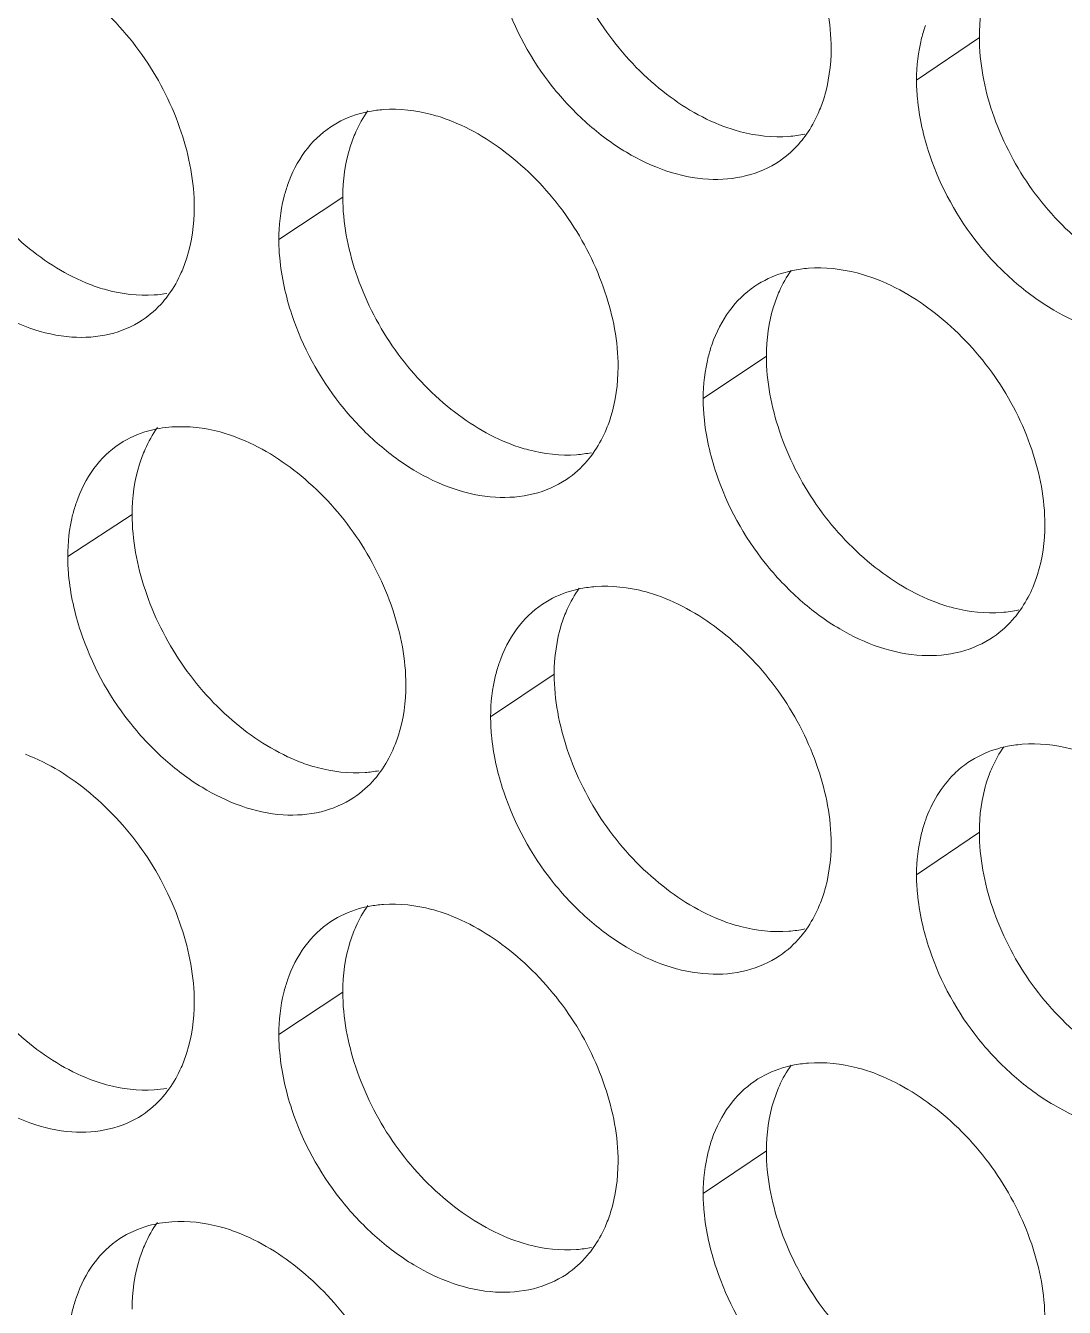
# Model space of a CAD drawing. Header units: millimetres. Extents: x 1177 to 4147, y 93 to 2194.
# Drawn here: x 2637.78 to 2648.07, y 809.34 to 822.04 of the extents above; entities that cross this region are included whole.
import ezdxf

# ---------------------------------------------------------------- set-up
doc = ezdxf.new("R2010")
doc.units = ezdxf.units.MM
doc.header["$LTSCALE"] = 0.1
doc.layers.get('0').update_dxf_attribs({"lineweight": 13})
doc.layers.add('标注', color=251, linetype='Continuous', lineweight=9)

# ---------------------------------------------------------------- blocks, each defined once
blk = doc.blocks.new('02')
at = {"layer": '标注'}
for p, q in [((4550.886, 765.444), (4549.997, 764.84)), ((4541.875, 763.181), (4540.97, 762.583)), ((4541.875, 763.181), (4540.97, 762.583)), ((4547.872, 760.933), (4546.977, 760.331)), ((4547.872, 760.933), (4546.977, 760.331)), ((4538.893, 758.691), (4537.982, 758.095)), ((4544.868, 756.429), (4543.968, 755.829)), ((4550.886, 754.194), (4549.997, 753.59)), ((4541.875, 751.931), (4540.97, 751.333)), ((4547.872, 749.683), (4546.977, 749.081))]:
    blk.add_line(p, q, dxfattribs=at)
for centre, radius, start, end in [((4542.574, 762.683), 1.743, 94.0754, 100.4818), ((4542.574, 762.683), 1.743, 94.0754, 100.4818), ((4548.059, 765.784), 1.746, 274.2779, 281.7562), ((4548.6, 760.421), 1.76, 94.3009, 101.6849), ((4548.6, 760.421), 1.76, 94.3009, 101.6849), ((4539.089, 763.516), 1.722, 273.9384, 279.9366), ((4539.089, 763.516), 1.722, 273.9384, 279.9366), ((4539.577, 758.199), 1.735, 93.9617, 99.8775), ((4545.059, 761.271), 1.738, 274.1654, 281.1515), ((4545.059, 761.271), 1.738, 274.1654, 281.1515), ((4545.582, 755.923), 1.752, 94.1885, 101.0843), ((4551.07, 759.054), 1.755, 274.3898, 282.359), ((4551.07, 759.054), 1.755, 274.3898, 282.359), ((4551.629, 753.676), 1.768, 94.4127, 102.2837), ((4542.068, 756.765), 1.73, 274.0522, 280.545), ((4542.574, 751.433), 1.743, 94.0754, 100.4818), ((4548.059, 754.534), 1.746, 274.2779, 281.7562), ((4548.6, 749.171), 1.76, 94.3009, 101.6849), ((4539.089, 752.266), 1.722, 273.9384, 279.9366), ((4539.577, 746.949), 1.735, 93.9617, 99.8775), ((4545.059, 750.021), 1.738, 274.1654, 281.1515)]:
    blk.add_arc(centre, radius, start, end, dxfattribs=at)
for points, knots in [([(4548.788, 765.285), (4548.788, 765.645), (4548.641, 766.392), (4548.125, 767.414), (4547.353, 768.255), (4546.709, 768.653), (4546.375, 768.778)], [0, 0, 0, 0, 0.241629, 0.501316, 0.760421, 1, 1, 1, 1]), ([(4544.868, 767.679), (4544.868, 767.319), (4545.014, 766.572), (4545.526, 765.549), (4546.294, 764.706), (4546.937, 764.307), (4547.27, 764.183)], [0, 0, 0, 0, 0.241933, 0.501777, 0.760722, 1, 1, 1, 1]), ([(4539.773, 763.037), (4539.773, 763.397), (4539.628, 764.145), (4539.118, 765.169), (4538.355, 766.016), (4537.717, 766.42), (4537.385, 766.547)], [0, 0, 0, 0, 0.242103, 0.502254, 0.761298, 1, 1, 1, 1]), ([(4539.773, 763.037), (4539.773, 763.397), (4539.628, 764.145), (4539.118, 765.169), (4538.355, 766.016), (4537.717, 766.42), (4537.385, 766.547)], [0, 0, 0, 0, 0.242103, 0.502254, 0.761298, 1, 1, 1, 1]), ([(4551.068, 766.361), (4551.038, 766.293), (4550.928, 765.999), (4550.886, 765.683), (4550.886, 765.444)], [0, 0, 0, 0, 0.237837, 1, 1, 1, 1]), ([(4544.154, 766.015), (4544.306, 765.56), (4544.659, 764.911), (4545.315, 764.219), (4546.016, 763.691), (4546.82, 763.394), (4547.586, 763.456), (4547.916, 763.599), (4548.058, 763.694)], [0, 0, 0, 0, 0.281084, 0.421471, 0.556119, 0.794437, 0.900161, 1, 1, 1, 1]), ([(4550.123, 765.612), (4550.102, 765.553), (4550.027, 765.302), (4549.997, 765.039), (4549.997, 764.84)], [0, 0, 0, 0, 0.2397, 1, 1, 1, 1]), ([(4535.921, 765.458), (4535.921, 765.098), (4536.065, 764.35), (4536.572, 763.325), (4537.331, 762.477), (4537.967, 762.073), (4538.298, 761.946)], [0, 0, 0, 0, 0.242407, 0.502714, 0.761597, 1, 1, 1, 1]), ([(4535.921, 765.458), (4535.921, 765.098), (4536.065, 764.35), (4536.572, 763.325), (4537.331, 762.477), (4537.967, 762.073), (4538.298, 761.946)], [0, 0, 0, 0, 0.242407, 0.502714, 0.761597, 1, 1, 1, 1]), ([(4550.886, 765.444), (4550.886, 765.085), (4551.032, 764.338), (4551.549, 763.317), (4552.323, 762.478), (4552.969, 762.082), (4553.305, 761.96)], [0, 0, 0, 0, 0.241622, 0.501159, 0.760144, 1, 1, 1, 1]), ([(4548.603, 764.365), (4548.634, 764.433), (4548.745, 764.728), (4548.788, 765.046), (4548.788, 765.285)], [0, 0, 0, 0, 0.237722, 1, 1, 1, 1]), ([(4549.997, 764.84), (4549.997, 764.753), (4550.015, 764.393), (4550.096, 764.037), (4550.184, 763.778)], [0, 0, 0, 0, 0.239751, 1, 1, 1, 1]), ([(4542.257, 764.397), (4542.207, 764.388), (4542.013, 764.343), (4541.828, 764.26), (4541.705, 764.178)], [0, 0, 0, 0, 0.255672, 1, 1, 1, 1]), ([(4542.257, 764.397), (4542.207, 764.388), (4542.013, 764.343), (4541.828, 764.26), (4541.705, 764.178)], [0, 0, 0, 0, 0.255672, 1, 1, 1, 1]), ([(4543.368, 764.277), (4543.291, 764.306), (4542.995, 764.401), (4542.678, 764.438), (4542.45, 764.422)], [0, 0, 0, 0, 0.264388, 1, 1, 1, 1]), ([(4543.368, 764.277), (4543.291, 764.306), (4542.995, 764.401), (4542.678, 764.438), (4542.45, 764.422)], [0, 0, 0, 0, 0.264388, 1, 1, 1, 1]), ([(4541.705, 764.178), (4541.564, 764.085), (4541.31, 763.836), (4541.152, 763.521), (4541.093, 763.352)], [0, 0, 0, 0, 0.485181, 1, 1, 1, 1]), ([(4541.705, 764.178), (4541.564, 764.085), (4541.31, 763.836), (4541.152, 763.521), (4541.093, 763.352)], [0, 0, 0, 0, 0.485181, 1, 1, 1, 1]), ([(4545.772, 760.779), (4545.772, 761.139), (4545.626, 761.886), (4545.112, 762.908), (4544.343, 763.751), (4543.701, 764.152), (4543.368, 764.277)], [0, 0, 0, 0, 0.241786, 0.501627, 0.760712, 1, 1, 1, 1]), ([(4545.772, 760.779), (4545.772, 761.139), (4545.626, 761.886), (4545.112, 762.908), (4544.343, 763.751), (4543.701, 764.152), (4543.368, 764.277)], [0, 0, 0, 0, 0.241786, 0.501627, 0.760712, 1, 1, 1, 1]), ([(4547.27, 764.183), (4547.347, 764.155), (4547.644, 764.06), (4547.961, 764.025), (4548.189, 764.042)], [0, 0, 0, 0, 0.264022, 1, 1, 1, 1]), ([(4542.06, 764.106), (4542.029, 764.037), (4541.918, 763.742), (4541.875, 763.422), (4541.875, 763.181)], [0, 0, 0, 0, 0.237286, 1, 1, 1, 1]), ([(4542.06, 764.106), (4542.029, 764.037), (4541.918, 763.742), (4541.875, 763.422), (4541.875, 763.181)], [0, 0, 0, 0, 0.237286, 1, 1, 1, 1]), ([(4548.058, 763.694), (4548.169, 763.769), (4548.303, 763.892), (4548.412, 764.035), (4548.438, 764.072)], [0, 0, 0, 0, 0.745468, 1, 1, 1, 1]), ([(4535.188, 763.8), (4535.338, 763.346), (4535.684, 762.698), (4536.329, 762.002), (4537.019, 761.47), (4537.809, 761.163), (4538.567, 761.213), (4538.895, 761.349), (4539.035, 761.441)], [0, 0, 0, 0, 0.282242, 0.422968, 0.557759, 0.795664, 0.900828, 1, 1, 1, 1]), ([(4535.188, 763.8), (4535.338, 763.346), (4535.684, 762.698), (4536.329, 762.002), (4537.019, 761.47), (4537.809, 761.163), (4538.567, 761.213), (4538.895, 761.349), (4539.035, 761.441)], [0, 0, 0, 0, 0.282242, 0.422968, 0.557759, 0.795664, 0.900828, 1, 1, 1, 1]), ([(4550.184, 763.778), (4550.338, 763.322), (4550.695, 762.672), (4551.358, 761.982), (4552.068, 761.457), (4552.881, 761.167), (4553.652, 761.238), (4553.984, 761.384), (4554.126, 761.482)], [0, 0, 0, 0, 0.280322, 0.420487, 0.555043, 0.793636, 0.899726, 1, 1, 1, 1]), ([(4541.093, 763.352), (4541.073, 763.293), (4540.999, 763.044), (4540.97, 762.781), (4540.97, 762.583)], [0, 0, 0, 0, 0.239402, 1, 1, 1, 1]), ([(4541.093, 763.352), (4541.073, 763.293), (4540.999, 763.044), (4540.97, 762.781), (4540.97, 762.583)], [0, 0, 0, 0, 0.239402, 1, 1, 1, 1]), ([(4541.875, 763.181), (4541.875, 762.822), (4542.02, 762.074), (4542.531, 761.051), (4543.296, 760.206), (4543.936, 759.805), (4544.269, 759.68)], [0, 0, 0, 0, 0.24209, 0.502088, 0.761013, 1, 1, 1, 1]), ([(4541.875, 763.181), (4541.875, 762.822), (4542.02, 762.074), (4542.531, 761.051), (4543.296, 760.206), (4543.936, 759.805), (4544.269, 759.68)], [0, 0, 0, 0, 0.24209, 0.502088, 0.761013, 1, 1, 1, 1]), ([(4539.589, 762.114), (4539.619, 762.182), (4539.73, 762.478), (4539.773, 762.797), (4539.773, 763.037)], [0, 0, 0, 0, 0.23723, 1, 1, 1, 1]), ([(4539.589, 762.114), (4539.619, 762.182), (4539.73, 762.478), (4539.773, 762.797), (4539.773, 763.037)], [0, 0, 0, 0, 0.23723, 1, 1, 1, 1]), ([(4540.97, 762.583), (4540.97, 762.497), (4540.987, 762.136), (4541.068, 761.78), (4541.154, 761.52)], [0, 0, 0, 0, 0.239627, 1, 1, 1, 1]), ([(4540.97, 762.583), (4540.97, 762.497), (4540.987, 762.136), (4541.068, 761.78), (4541.154, 761.52)], [0, 0, 0, 0, 0.239627, 1, 1, 1, 1]), ([(4548.244, 762.144), (4548.195, 762.134), (4548.007, 762.086), (4547.827, 762.003), (4547.707, 761.922)], [0, 0, 0, 0, 0.255291, 1, 1, 1, 1]), ([(4548.244, 762.144), (4548.195, 762.134), (4548.007, 762.086), (4547.827, 762.003), (4547.707, 761.922)], [0, 0, 0, 0, 0.255291, 1, 1, 1, 1]), ([(4549.392, 762.036), (4549.315, 762.064), (4549.017, 762.158), (4548.698, 762.193), (4548.468, 762.176)], [0, 0, 0, 0, 0.264101, 1, 1, 1, 1]), ([(4549.392, 762.036), (4549.315, 762.064), (4549.017, 762.158), (4548.698, 762.193), (4548.468, 762.176)], [0, 0, 0, 0, 0.264101, 1, 1, 1, 1]), ([(4551.814, 758.549), (4551.814, 758.908), (4551.667, 759.655), (4551.148, 760.676), (4550.374, 761.515), (4549.727, 761.912), (4549.392, 762.036)], [0, 0, 0, 0, 0.241473, 0.501006, 0.760131, 1, 1, 1, 1]), ([(4551.814, 758.549), (4551.814, 758.908), (4551.667, 759.655), (4551.148, 760.676), (4550.374, 761.515), (4549.727, 761.912), (4549.392, 762.036)], [0, 0, 0, 0, 0.241473, 0.501006, 0.760131, 1, 1, 1, 1]), ([(4538.298, 761.946), (4538.374, 761.917), (4538.667, 761.82), (4538.981, 761.783), (4539.207, 761.798)], [0, 0, 0, 0, 0.264454, 1, 1, 1, 1]), ([(4538.298, 761.946), (4538.374, 761.917), (4538.667, 761.82), (4538.981, 761.783), (4539.207, 761.798)], [0, 0, 0, 0, 0.264454, 1, 1, 1, 1]), ([(4539.035, 761.441), (4539.145, 761.513), (4539.279, 761.633), (4539.388, 761.772), (4539.415, 761.809)], [0, 0, 0, 0, 0.745335, 1, 1, 1, 1]), ([(4539.035, 761.441), (4539.145, 761.513), (4539.279, 761.633), (4539.388, 761.772), (4539.415, 761.809)], [0, 0, 0, 0, 0.745335, 1, 1, 1, 1]), ([(4547.707, 761.922), (4547.569, 761.828), (4547.318, 761.581), (4547.161, 761.269), (4547.102, 761.102)], [0, 0, 0, 0, 0.485902, 1, 1, 1, 1]), ([(4547.707, 761.922), (4547.569, 761.828), (4547.318, 761.581), (4547.161, 761.269), (4547.102, 761.102)], [0, 0, 0, 0, 0.485902, 1, 1, 1, 1]), ([(4548.055, 761.853), (4548.025, 761.784), (4547.914, 761.49), (4547.872, 761.172), (4547.872, 760.933)], [0, 0, 0, 0, 0.23765, 1, 1, 1, 1]), ([(4548.055, 761.853), (4548.025, 761.784), (4547.914, 761.49), (4547.872, 761.172), (4547.872, 760.933)], [0, 0, 0, 0, 0.23765, 1, 1, 1, 1]), ([(4541.154, 761.52), (4541.306, 761.065), (4541.657, 760.417), (4542.309, 759.723), (4543.006, 759.193), (4543.806, 758.893), (4544.569, 758.952), (4544.899, 759.092), (4545.04, 759.186)], [0, 0, 0, 0, 0.281468, 0.421967, 0.556662, 0.794843, 0.900382, 1, 1, 1, 1]), ([(4541.154, 761.52), (4541.306, 761.065), (4541.657, 760.417), (4542.309, 759.723), (4543.006, 759.193), (4543.806, 758.893), (4544.569, 758.952), (4544.899, 759.092), (4545.04, 759.186)], [0, 0, 0, 0, 0.281468, 0.421967, 0.556662, 0.794843, 0.900382, 1, 1, 1, 1]), ([(4547.102, 761.102), (4547.082, 761.043), (4547.007, 760.792), (4546.977, 760.529), (4546.977, 760.331)], [0, 0, 0, 0, 0.2396, 1, 1, 1, 1]), ([(4547.102, 761.102), (4547.082, 761.043), (4547.007, 760.792), (4546.977, 760.529), (4546.977, 760.331)], [0, 0, 0, 0, 0.2396, 1, 1, 1, 1]), ([(4547.872, 760.933), (4547.872, 760.573), (4548.018, 759.826), (4548.532, 758.805), (4549.303, 757.964), (4549.948, 757.566), (4550.282, 757.443)], [0, 0, 0, 0, 0.241777, 0.501467, 0.760433, 1, 1, 1, 1]), ([(4547.872, 760.933), (4547.872, 760.573), (4548.018, 759.826), (4548.532, 758.805), (4549.303, 757.964), (4549.948, 757.566), (4550.282, 757.443)], [0, 0, 0, 0, 0.241777, 0.501467, 0.760433, 1, 1, 1, 1]), ([(4545.587, 759.856), (4545.618, 759.924), (4545.729, 760.219), (4545.772, 760.539), (4545.772, 760.779)], [0, 0, 0, 0, 0.237534, 1, 1, 1, 1]), ([(4545.587, 759.856), (4545.618, 759.924), (4545.729, 760.219), (4545.772, 760.539), (4545.772, 760.779)], [0, 0, 0, 0, 0.237534, 1, 1, 1, 1]), ([(4546.977, 760.331), (4546.977, 760.244), (4546.995, 759.884), (4547.076, 759.528), (4547.163, 759.268)], [0, 0, 0, 0, 0.23971, 1, 1, 1, 1]), ([(4546.977, 760.331), (4546.977, 760.244), (4546.995, 759.884), (4547.076, 759.528), (4547.163, 759.268)], [0, 0, 0, 0, 0.23971, 1, 1, 1, 1]), ([(4539.279, 759.909), (4539.229, 759.9), (4539.032, 759.856), (4538.844, 759.774), (4538.719, 759.692)], [0, 0, 0, 0, 0.255872, 1, 1, 1, 1]), ([(4540.371, 759.783), (4540.295, 759.812), (4540, 759.908), (4539.684, 759.946), (4539.457, 759.93)], [0, 0, 0, 0, 0.264534, 1, 1, 1, 1]), ([(4542.768, 756.28), (4542.768, 756.64), (4542.622, 757.387), (4542.109, 758.41), (4541.344, 759.255), (4540.704, 759.657), (4540.371, 759.783)], [0, 0, 0, 0, 0.241944, 0.50194, 0.761004, 1, 1, 1, 1]), ([(4538.719, 759.692), (4538.578, 759.599), (4538.322, 759.35), (4538.163, 759.033), (4538.104, 758.863)], [0, 0, 0, 0, 0.48481, 1, 1, 1, 1]), ([(4539.077, 759.615), (4539.047, 759.547), (4538.936, 759.251), (4538.893, 758.932), (4538.893, 758.691)], [0, 0, 0, 0, 0.237139, 1, 1, 1, 1]), ([(4544.269, 759.68), (4544.346, 759.652), (4544.641, 759.557), (4544.957, 759.52), (4545.185, 759.537)], [0, 0, 0, 0, 0.264165, 1, 1, 1, 1]), ([(4544.269, 759.68), (4544.346, 759.652), (4544.641, 759.557), (4544.957, 759.52), (4545.185, 759.537)], [0, 0, 0, 0, 0.264165, 1, 1, 1, 1]), ([(4545.04, 759.186), (4545.15, 759.26), (4545.285, 759.382), (4545.394, 759.523), (4545.42, 759.56)], [0, 0, 0, 0, 0.745425, 1, 1, 1, 1]), ([(4545.04, 759.186), (4545.15, 759.26), (4545.285, 759.382), (4545.394, 759.523), (4545.42, 759.56)], [0, 0, 0, 0, 0.745425, 1, 1, 1, 1]), ([(4547.163, 759.268), (4547.317, 758.812), (4547.672, 758.163), (4548.331, 757.472), (4549.037, 756.945), (4549.845, 756.652), (4550.614, 756.718), (4550.945, 756.863), (4551.087, 756.959)], [0, 0, 0, 0, 0.280702, 0.420977, 0.555579, 0.794035, 0.899943, 1, 1, 1, 1]), ([(4547.163, 759.268), (4547.317, 758.812), (4547.672, 758.163), (4548.331, 757.472), (4549.037, 756.945), (4549.845, 756.652), (4550.614, 756.718), (4550.945, 756.863), (4551.087, 756.959)], [0, 0, 0, 0, 0.280702, 0.420977, 0.555579, 0.794035, 0.899943, 1, 1, 1, 1]), ([(4538.104, 758.863), (4538.084, 758.804), (4538.01, 758.555), (4537.982, 758.293), (4537.982, 758.095)], [0, 0, 0, 0, 0.239305, 1, 1, 1, 1]), ([(4538.893, 758.691), (4538.893, 758.331), (4539.037, 757.584), (4539.546, 756.559), (4540.308, 755.713), (4540.946, 755.311), (4541.278, 755.185)], [0, 0, 0, 0, 0.242248, 0.5024, 0.761305, 1, 1, 1, 1]), ([(4551.63, 757.631), (4551.661, 757.699), (4551.771, 757.993), (4551.814, 758.31), (4551.814, 758.549)], [0, 0, 0, 0, 0.237909, 1, 1, 1, 1]), ([(4551.63, 757.631), (4551.661, 757.699), (4551.771, 757.993), (4551.814, 758.31), (4551.814, 758.549)], [0, 0, 0, 0, 0.237909, 1, 1, 1, 1]), ([(4537.982, 758.095), (4537.982, 758.009), (4537.999, 757.648), (4538.079, 757.292), (4538.166, 757.032)], [0, 0, 0, 0, 0.239586, 1, 1, 1, 1]), ([(4545.245, 757.642), (4545.196, 757.632), (4545.005, 757.586), (4544.822, 757.503), (4544.701, 757.421)], [0, 0, 0, 0, 0.255479, 1, 1, 1, 1]), ([(4546.375, 757.528), (4546.298, 757.556), (4546, 757.651), (4545.683, 757.687), (4545.454, 757.67)], [0, 0, 0, 0, 0.264244, 1, 1, 1, 1]), ([(4544.701, 757.421), (4544.561, 757.328), (4544.309, 757.08), (4544.151, 756.766), (4544.092, 756.598)], [0, 0, 0, 0, 0.485545, 1, 1, 1, 1]), ([(4548.788, 754.035), (4548.788, 754.395), (4548.641, 755.142), (4548.125, 756.164), (4547.353, 757.005), (4546.709, 757.403), (4546.375, 757.528)], [0, 0, 0, 0, 0.241629, 0.501316, 0.760421, 1, 1, 1, 1]), ([(4550.282, 757.443), (4550.359, 757.415), (4550.657, 757.321), (4550.975, 757.286), (4551.205, 757.304)], [0, 0, 0, 0, 0.263881, 1, 1, 1, 1]), ([(4550.282, 757.443), (4550.359, 757.415), (4550.657, 757.321), (4550.975, 757.286), (4551.205, 757.304)], [0, 0, 0, 0, 0.263881, 1, 1, 1, 1]), ([(4545.053, 757.351), (4545.022, 757.283), (4544.911, 756.988), (4544.868, 756.669), (4544.868, 756.429)], [0, 0, 0, 0, 0.237462, 1, 1, 1, 1]), ([(4551.087, 756.959), (4551.198, 757.035), (4551.332, 757.16), (4551.441, 757.303), (4551.467, 757.341)], [0, 0, 0, 0, 0.745511, 1, 1, 1, 1]), ([(4551.087, 756.959), (4551.198, 757.035), (4551.332, 757.16), (4551.441, 757.303), (4551.467, 757.341)], [0, 0, 0, 0, 0.745511, 1, 1, 1, 1]), ([(4538.166, 757.032), (4538.317, 756.577), (4538.665, 755.929), (4539.314, 755.234), (4540.007, 754.703), (4540.802, 754.4), (4541.563, 754.454), (4541.891, 754.592), (4542.032, 754.685)], [0, 0, 0, 0, 0.281854, 0.422466, 0.557209, 0.795252, 0.900604, 1, 1, 1, 1]), ([(4544.092, 756.598), (4544.072, 756.539), (4543.997, 756.289), (4543.968, 756.027), (4543.968, 755.829)], [0, 0, 0, 0, 0.239501, 1, 1, 1, 1]), ([(4544.868, 756.429), (4544.868, 756.069), (4545.014, 755.322), (4545.526, 754.299), (4546.294, 753.456), (4546.937, 753.057), (4547.27, 752.933)], [0, 0, 0, 0, 0.241933, 0.501777, 0.760722, 1, 1, 1, 1]), ([(4542.582, 755.356), (4542.613, 755.424), (4542.725, 755.72), (4542.768, 756.039), (4542.768, 756.28)], [0, 0, 0, 0, 0.237376, 1, 1, 1, 1]), ([(4543.968, 755.829), (4543.968, 755.742), (4543.986, 755.382), (4544.066, 755.025), (4544.154, 754.765)], [0, 0, 0, 0, 0.239668, 1, 1, 1, 1]), ([(4552.42, 755.3), (4552.343, 755.329), (4552.043, 755.422), (4551.724, 755.457), (4551.493, 755.438)], [0, 0, 0, 0, 0.26396, 1, 1, 1, 1]), ([(4539.773, 751.787), (4539.773, 752.147), (4539.628, 752.895), (4539.118, 753.919), (4538.355, 754.766), (4537.717, 755.17), (4537.385, 755.297)], [0, 0, 0, 0, 0.242103, 0.502254, 0.761298, 1, 1, 1, 1]), ([(4551.253, 755.403), (4551.205, 755.393), (4551.02, 755.344), (4550.843, 755.26), (4550.724, 755.179)], [0, 0, 0, 0, 0.255107, 1, 1, 1, 1]), ([(4541.278, 755.185), (4541.354, 755.156), (4541.649, 755.06), (4541.964, 755.023), (4542.191, 755.039)], [0, 0, 0, 0, 0.264309, 1, 1, 1, 1]), ([(4550.724, 755.179), (4550.656, 755.132), (4550.391, 754.915), (4550.209, 754.606), (4550.123, 754.362)], [0, 0, 0, 0, 0.242752, 1, 1, 1, 1]), ([(4551.068, 755.111), (4551.038, 755.043), (4550.928, 754.749), (4550.886, 754.433), (4550.886, 754.194)], [0, 0, 0, 0, 0.237837, 1, 1, 1, 1]), ([(4542.032, 754.685), (4542.142, 754.758), (4542.277, 754.879), (4542.386, 755.019), (4542.412, 755.056)], [0, 0, 0, 0, 0.74538, 1, 1, 1, 1]), ([(4544.154, 754.765), (4544.306, 754.31), (4544.659, 753.661), (4545.315, 752.969), (4546.016, 752.441), (4546.82, 752.144), (4547.586, 752.206), (4547.916, 752.349), (4548.058, 752.444)], [0, 0, 0, 0, 0.281084, 0.421471, 0.556119, 0.794437, 0.900161, 1, 1, 1, 1]), ([(4550.123, 754.362), (4550.102, 754.303), (4550.027, 754.052), (4549.997, 753.789), (4549.997, 753.59)], [0, 0, 0, 0, 0.2397, 1, 1, 1, 1]), ([(4535.921, 754.208), (4535.921, 753.848), (4536.065, 753.1), (4536.572, 752.075), (4537.331, 751.227), (4537.967, 750.823), (4538.298, 750.696)], [0, 0, 0, 0, 0.242407, 0.502714, 0.761597, 1, 1, 1, 1]), ([(4550.886, 754.194), (4550.886, 753.835), (4551.032, 753.088), (4551.549, 752.067), (4552.323, 751.228), (4552.969, 750.832), (4553.305, 750.71)], [0, 0, 0, 0, 0.241622, 0.501159, 0.760144, 1, 1, 1, 1]), ([(4548.603, 753.115), (4548.634, 753.183), (4548.745, 753.478), (4548.788, 753.796), (4548.788, 754.035)], [0, 0, 0, 0, 0.237722, 1, 1, 1, 1]), ([(4549.997, 753.59), (4549.997, 753.503), (4550.015, 753.143), (4550.096, 752.787), (4550.184, 752.528)], [0, 0, 0, 0, 0.239751, 1, 1, 1, 1]), ([(4542.257, 753.147), (4542.207, 753.138), (4542.013, 753.093), (4541.828, 753.01), (4541.705, 752.928)], [0, 0, 0, 0, 0.255672, 1, 1, 1, 1]), ([(4543.368, 753.027), (4543.291, 753.056), (4542.995, 753.151), (4542.678, 753.188), (4542.45, 753.172)], [0, 0, 0, 0, 0.264388, 1, 1, 1, 1]), ([(4541.705, 752.928), (4541.564, 752.835), (4541.31, 752.586), (4541.152, 752.271), (4541.093, 752.102)], [0, 0, 0, 0, 0.485181, 1, 1, 1, 1]), ([(4545.772, 749.529), (4545.772, 749.889), (4545.626, 750.636), (4545.112, 751.658), (4544.343, 752.501), (4543.701, 752.902), (4543.368, 753.027)], [0, 0, 0, 0, 0.241786, 0.501627, 0.760712, 1, 1, 1, 1]), ([(4547.27, 752.933), (4547.347, 752.905), (4547.644, 752.81), (4547.961, 752.775), (4548.189, 752.792)], [0, 0, 0, 0, 0.264022, 1, 1, 1, 1]), ([(4542.06, 752.856), (4542.029, 752.787), (4541.918, 752.492), (4541.875, 752.172), (4541.875, 751.931)], [0, 0, 0, 0, 0.237286, 1, 1, 1, 1]), ([(4548.058, 752.444), (4548.169, 752.519), (4548.303, 752.642), (4548.412, 752.785), (4548.438, 752.822)], [0, 0, 0, 0, 0.745468, 1, 1, 1, 1]), ([(4535.188, 752.55), (4535.338, 752.096), (4535.684, 751.448), (4536.329, 750.752), (4537.019, 750.22), (4537.809, 749.913), (4538.567, 749.963), (4538.895, 750.099), (4539.035, 750.191)], [0, 0, 0, 0, 0.282242, 0.422968, 0.557759, 0.795664, 0.900828, 1, 1, 1, 1]), ([(4550.184, 752.528), (4550.338, 752.072), (4550.695, 751.422), (4551.358, 750.732), (4552.068, 750.207), (4552.881, 749.917), (4553.652, 749.988), (4553.984, 750.134), (4554.126, 750.232)], [0, 0, 0, 0, 0.280322, 0.420487, 0.555043, 0.793636, 0.899726, 1, 1, 1, 1]), ([(4541.093, 752.102), (4541.073, 752.043), (4540.999, 751.794), (4540.97, 751.531), (4540.97, 751.333)], [0, 0, 0, 0, 0.239402, 1, 1, 1, 1]), ([(4541.875, 751.931), (4541.875, 751.572), (4542.02, 750.824), (4542.531, 749.801), (4543.296, 748.956), (4543.936, 748.555), (4544.269, 748.43)], [0, 0, 0, 0, 0.24209, 0.502088, 0.761013, 1, 1, 1, 1]), ([(4539.589, 750.864), (4539.619, 750.932), (4539.73, 751.228), (4539.773, 751.547), (4539.773, 751.787)], [0, 0, 0, 0, 0.23723, 1, 1, 1, 1]), ([(4540.97, 751.333), (4540.97, 751.247), (4540.987, 750.886), (4541.068, 750.53), (4541.154, 750.27)], [0, 0, 0, 0, 0.239627, 1, 1, 1, 1]), ([(4548.244, 750.894), (4548.195, 750.884), (4548.007, 750.836), (4547.827, 750.753), (4547.707, 750.672)], [0, 0, 0, 0, 0.255291, 1, 1, 1, 1]), ([(4549.392, 750.786), (4549.315, 750.814), (4549.017, 750.908), (4548.698, 750.943), (4548.468, 750.926)], [0, 0, 0, 0, 0.264101, 1, 1, 1, 1]), ([(4551.814, 747.299), (4551.814, 747.658), (4551.667, 748.405), (4551.148, 749.426), (4550.374, 750.265), (4549.727, 750.662), (4549.392, 750.786)], [0, 0, 0, 0, 0.241473, 0.501006, 0.760131, 1, 1, 1, 1]), ([(4538.298, 750.696), (4538.374, 750.667), (4538.667, 750.57), (4538.981, 750.533), (4539.207, 750.548)], [0, 0, 0, 0, 0.264454, 1, 1, 1, 1]), ([(4539.035, 750.191), (4539.145, 750.263), (4539.279, 750.383), (4539.388, 750.522), (4539.415, 750.559)], [0, 0, 0, 0, 0.745335, 1, 1, 1, 1]), ([(4547.707, 750.672), (4547.569, 750.578), (4547.318, 750.331), (4547.161, 750.019), (4547.102, 749.852)], [0, 0, 0, 0, 0.485902, 1, 1, 1, 1]), ([(4548.055, 750.603), (4548.025, 750.534), (4547.914, 750.24), (4547.872, 749.922), (4547.872, 749.683)], [0, 0, 0, 0, 0.23765, 1, 1, 1, 1]), ([(4541.154, 750.27), (4541.306, 749.815), (4541.657, 749.167), (4542.309, 748.473), (4543.006, 747.943), (4543.806, 747.643), (4544.569, 747.702), (4544.899, 747.842), (4545.04, 747.936)], [0, 0, 0, 0, 0.281468, 0.421967, 0.556662, 0.794843, 0.900382, 1, 1, 1, 1]), ([(4547.102, 749.852), (4547.082, 749.793), (4547.007, 749.542), (4546.977, 749.279), (4546.977, 749.081)], [0, 0, 0, 0, 0.2396, 1, 1, 1, 1]), ([(4547.872, 749.683), (4547.872, 749.323), (4548.018, 748.576), (4548.532, 747.555), (4549.303, 746.714), (4549.948, 746.316), (4550.282, 746.193)], [0, 0, 0, 0, 0.241777, 0.501467, 0.760433, 1, 1, 1, 1]), ([(4545.587, 748.606), (4545.618, 748.674), (4545.729, 748.969), (4545.772, 749.289), (4545.772, 749.529)], [0, 0, 0, 0, 0.237534, 1, 1, 1, 1]), ([(4546.977, 749.081), (4546.977, 748.994), (4546.995, 748.634), (4547.076, 748.278), (4547.163, 748.018)], [0, 0, 0, 0, 0.23971, 1, 1, 1, 1]), ([(4539.279, 748.659), (4539.229, 748.65), (4539.032, 748.606), (4538.844, 748.524), (4538.719, 748.442)], [0, 0, 0, 0, 0.255872, 1, 1, 1, 1]), ([(4540.371, 748.533), (4540.295, 748.562), (4540, 748.658), (4539.684, 748.696), (4539.457, 748.68)], [0, 0, 0, 0, 0.264534, 1, 1, 1, 1]), ([(4542.768, 745.03), (4542.768, 745.39), (4542.622, 746.137), (4542.109, 747.16), (4541.344, 748.005), (4540.704, 748.407), (4540.371, 748.533)], [0, 0, 0, 0, 0.241944, 0.50194, 0.761004, 1, 1, 1, 1]), ([(4538.719, 748.442), (4538.578, 748.349), (4538.322, 748.1), (4538.163, 747.783), (4538.104, 747.613)], [0, 0, 0, 0, 0.48481, 1, 1, 1, 1]), ([(4539.077, 748.365), (4539.047, 748.297), (4538.936, 748.001), (4538.893, 747.682), (4538.893, 747.441)], [0, 0, 0, 0, 0.237139, 1, 1, 1, 1]), ([(4544.269, 748.43), (4544.346, 748.402), (4544.641, 748.307), (4544.957, 748.27), (4545.185, 748.287)], [0, 0, 0, 0, 0.264165, 1, 1, 1, 1]), ([(4545.04, 747.936), (4545.15, 748.01), (4545.285, 748.132), (4545.394, 748.273), (4545.42, 748.31)], [0, 0, 0, 0, 0.745425, 1, 1, 1, 1]), ([(4547.163, 748.018), (4547.317, 747.562), (4547.672, 746.913), (4548.331, 746.222), (4549.037, 745.695), (4549.845, 745.402), (4550.614, 745.468), (4550.945, 745.613), (4551.087, 745.709)], [0, 0, 0, 0, 0.280702, 0.420977, 0.555579, 0.794035, 0.899943, 1, 1, 1, 1]), ([(4538.104, 747.613), (4538.084, 747.554), (4538.01, 747.305), (4537.982, 747.043), (4537.982, 746.845)], [0, 0, 0, 0, 0.239305, 1, 1, 1, 1])]:
    blk.add_open_spline(points, degree=3, knots=knots, dxfattribs=at)
for points in [[(4542.23, 764.405), (4542.163, 764.312), (4542.107, 764.211), (4542.06, 764.106)], [(4542.23, 764.405), (4542.163, 764.312), (4542.107, 764.211), (4542.06, 764.106)], [(4548.438, 764.072), (4548.503, 764.164), (4548.558, 764.263), (4548.603, 764.365)], [(4548.22, 762.146), (4548.156, 762.054), (4548.101, 761.955), (4548.055, 761.853)], [(4548.22, 762.146), (4548.156, 762.054), (4548.101, 761.955), (4548.055, 761.853)], [(4539.415, 761.809), (4539.483, 761.904), (4539.541, 762.007), (4539.589, 762.114)], [(4539.415, 761.809), (4539.483, 761.904), (4539.541, 762.007), (4539.589, 762.114)], [(4539.25, 759.92), (4539.182, 759.825), (4539.124, 759.722), (4539.077, 759.615)], [(4545.42, 759.56), (4545.485, 759.653), (4545.541, 759.752), (4545.587, 759.856)], [(4545.42, 759.56), (4545.485, 759.653), (4545.541, 759.752), (4545.587, 759.856)], [(4545.22, 757.647), (4545.155, 757.555), (4545.099, 757.455), (4545.053, 757.351)], [(4551.467, 757.341), (4551.531, 757.432), (4551.585, 757.53), (4551.63, 757.631)], [(4551.467, 757.341), (4551.531, 757.432), (4551.585, 757.53), (4551.63, 757.631)], [(4542.412, 755.056), (4542.479, 755.15), (4542.535, 755.251), (4542.582, 755.356)], [(4551.231, 755.402), (4551.168, 755.311), (4551.114, 755.213), (4551.068, 755.111)], [(4542.23, 753.155), (4542.163, 753.062), (4542.107, 752.961), (4542.06, 752.856)], [(4548.438, 752.822), (4548.503, 752.914), (4548.558, 753.013), (4548.603, 753.115)], [(4548.22, 750.896), (4548.156, 750.804), (4548.101, 750.705), (4548.055, 750.603)], [(4539.415, 750.559), (4539.483, 750.654), (4539.541, 750.757), (4539.589, 750.864)], [(4539.25, 748.67), (4539.182, 748.575), (4539.124, 748.472), (4539.077, 748.365)], [(4545.42, 748.31), (4545.485, 748.403), (4545.541, 748.502), (4545.587, 748.606)]]:
    blk.add_open_spline(points, degree=3, dxfattribs=at)

msp = doc.modelspace()

# ---------------------------------------------------------------- block references
at = {"xscale": 0.7, "yscale": 0.7, "zscale": 0.7}
msp.add_blockref('02', (-538.391, 286.112), dxfattribs=at)

doc.saveas('drawing.dxf')
